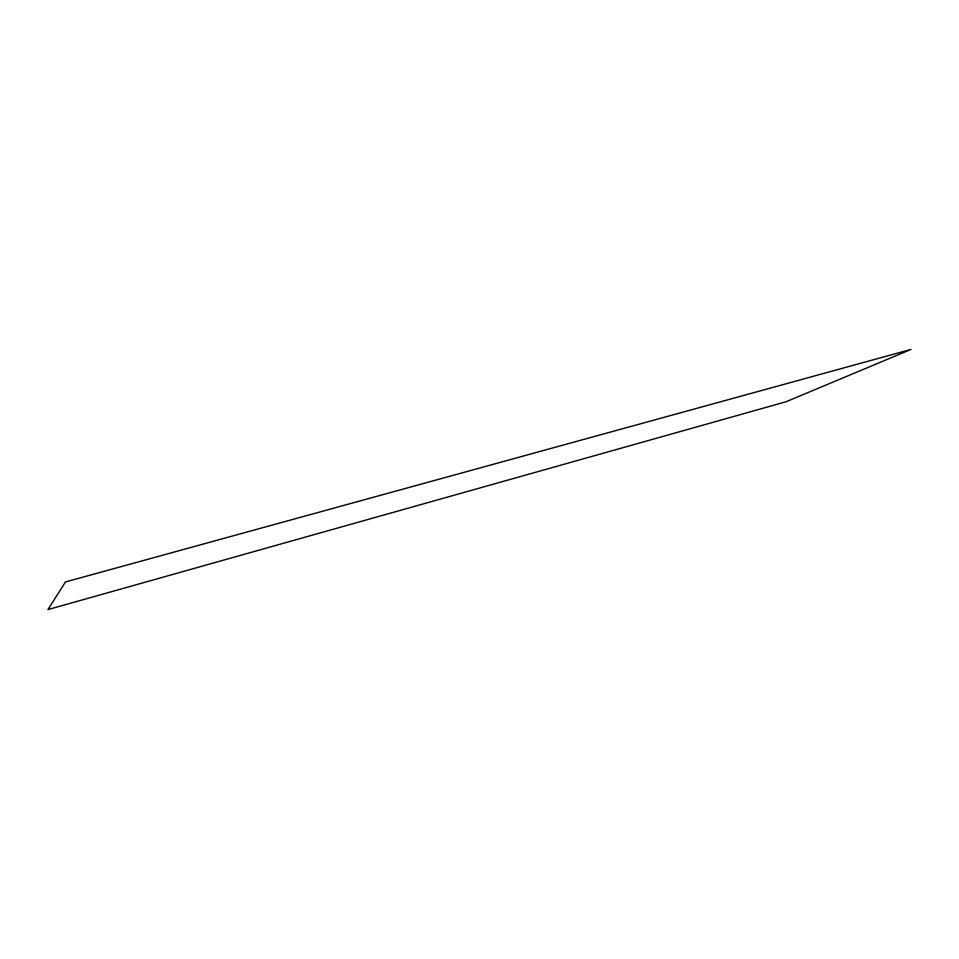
<?xml version="1.0" encoding="UTF-8"?>
<svg xmlns="http://www.w3.org/2000/svg" width="959" height="959" viewBox="0 0 959 959"><rect width="100%" height="100%" fill="white"/><g stroke="black" fill="none" stroke-linecap="round" stroke-linejoin="round"><path stroke-width="1.44" d="M65.5 581.933L47.95 609.588L785.96 401.785L911.05 349.412L65.5 581.933"/></g></svg>
